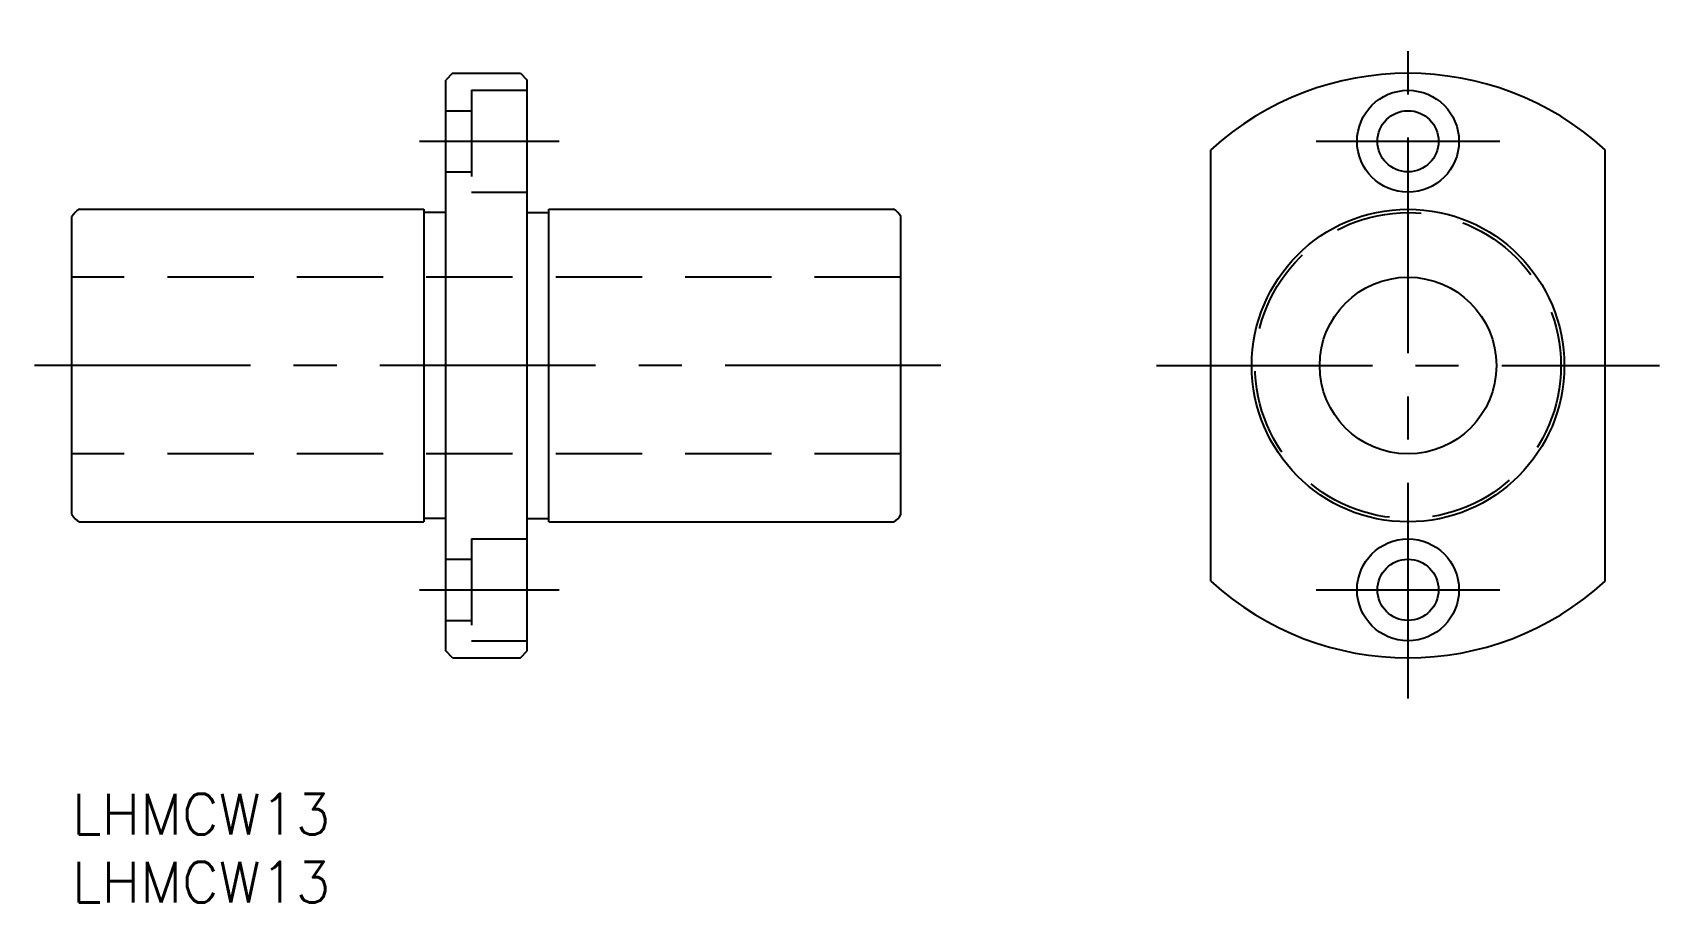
# Model space of a CAD drawing. Extents: x -3 to 117, y -8 to 56.
import ezdxf

# ---------------------------------------------------------------- set-up
doc = ezdxf.new("R2010")
doc.units = 0
doc.header["$LTSCALE"] = 0.5
doc.linetypes.add('CENTER', pattern=[50.8, 31.75, -6.35, 6.35, -6.35])
doc.linetypes.add('DASHED', pattern=[19.05, 12.7, -6.35])
for name, color, linetype in [('MSM_CENTER', 1, 'CENTER'), ('MSM_CONTINUOUS', 7, 'CONTINUOUS'), ('MSM_DASHED', 4, 'DASHED'), ('MSM_PART_NUMBER', 7, 'CONTINUOUS')]:
    doc.layers.add(name, color=color, linetype=linetype)
doc.styles.get("Standard").update_dxf_attribs({"font": 'txt.shx', "height": 3, "bigfont": 'bigfont.shx'})

# ---------------------------------------------------------------- blocks, each defined once
blk = doc.blocks.new('*U2')
at = {"layer": 'MSM_PART_NUMBER'}
blk.add_text('LHMCW13', height=3, dxfattribs=at).set_placement((0, -3))
blk = doc.blocks.new('*U3')
at = {"layer": 'MSM_PART_NUMBER'}
blk.add_text('LHMCW13', height=3, dxfattribs=at).set_placement((0, -8))

msp = doc.modelspace()

# ---------------------------------------------------------------- linework, layer by layer
at = {"layer": 'MSM_CENTER'}
for p, q in [((98.31, 7), (98.31, 56)), ((25.58, 48), (35.85, 48)), ((91.56, 48), (105.06, 48)), ((63.93, 31.5), (-2.9, 31.5)), ((79.81, 31.5), (116.81, 31.5)), ((25.58, 15), (35.85, 15)), ((91.56, 15), (105.06, 15))]:
    msp.add_line(p, q, dxfattribs=at)
at = {"layer": 'MSM_CONTINUOUS'}
for p, q in [((28, 53), (27.5, 52.5)), ((28, 53), (33, 53)), ((33, 53), (33.5, 52.5)), ((27.5, 10.5), (27.5, 52.5)), ((33.5, 10.5), (33.5, 52.5)), ((83.81, 15.63), (83.81, 47.37)), ((112.81, 15.63), (112.81, 47.37)), ((0, 20.54), (0, 42.46)), ((0.54, 43), (25.9, 43)), ((25.9, 43), (25.9, 20)), ((27.5, 42.75), (25.9, 42.75)), ((33.5, 42.75), (35.1, 42.75)), ((35.1, 43), (60.46, 43)), ((35.1, 20), (35.1, 43)), ((61, 20.54), (61, 42.46)), ((0.54, 20), (25.9, 20)), ((27.5, 20.25), (25.9, 20.25)), ((33.5, 20.25), (35.1, 20.25)), ((35.1, 20), (60.46, 20)), ((28, 10), (27.5, 10.5)), ((28, 10), (33, 10)), ((33, 10), (33.5, 10.5))]:
    msp.add_line(p, q, dxfattribs=at)
for centre, radius in [((98.31, 48), 3.75), ((98.31, 48), 2.25), ((98.31, 31.5), 11.5), ((98.31, 31.5), 6.5), ((98.31, 15), 3.75), ((98.31, 15), 2.25)]:
    msp.add_circle(centre, radius, dxfattribs=at)
for centre, radius, start, end in [((98.31, 31.5), 21.5, 47.591, 132.409), ((1.15, 41.85), 1.3, 117.7958, 152.2042), ((59.85, 41.85), 1.3, 27.7958, 62.2042), ((1.15, 21.15), 1.3, 207.7958, 242.2042), ((59.85, 21.15), 1.3, 297.7958, 332.2042), ((98.31, 31.5), 21.5, 227.591, 312.409)]:
    msp.add_arc(centre, radius, start, end, dxfattribs=at)
at = {"layer": 'MSM_DASHED'}
for p, q in [((29.4, 51.75), (33.5, 51.75)), ((29.4, 51.75), (29.4, 44.25)), ((27.5, 50.25), (29.4, 50.25)), ((27.5, 45.75), (29.4, 45.75)), ((29.4, 44.25), (33.5, 44.25)), ((61, 38), (0, 38)), ((61, 25), (0, 25)), ((29.4, 18.75), (33.5, 18.75)), ((29.4, 18.75), (29.4, 11.25)), ((27.5, 17.25), (29.4, 17.25)), ((27.5, 12.75), (29.4, 12.75)), ((29.4, 11.25), (33.5, 11.25))]:
    msp.add_line(p, q, dxfattribs=at)
msp.add_circle((98.31, 31.5), 11.25, dxfattribs=at)

# ---------------------------------------------------------------- block references
at = {"layer": 'MSM_CONTINUOUS'}
for name in ['*U2', '*U3']:
    msp.add_blockref(name, (0, 0), dxfattribs=at)

doc.saveas('drawing.dxf')
